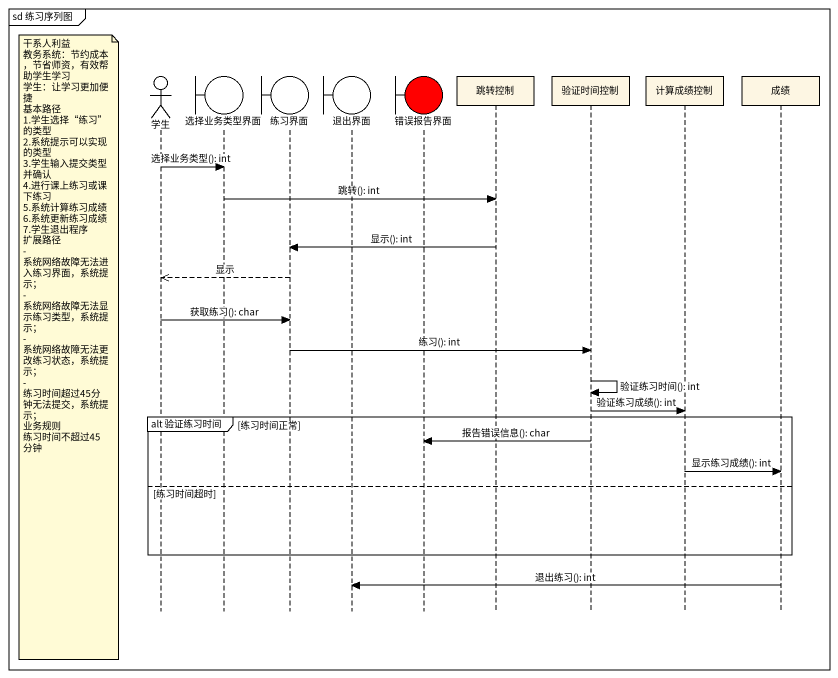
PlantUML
@startuml
mainframe sd 练习序列图
hide footbox
actor 学生
boundary 选择业务类型界面
boundary 练习界面
boundary 退出界面
boundary 错误报告界面 #FF0000
participant 跳转控制
participant 验证时间控制
participant 计算成绩控制
participant 成绩

学生 -> 选择业务类型界面 : 选择业务类型(): int
选择业务类型界面 -> 跳转控制 : 跳转(): int
跳转控制 -> 练习界面 : 显示(): int
练习界面 -->> 学生 : 显示
学生 -> 练习界面 : 获取练习(): char
note left of 学生
  干系人利益
  教务系统：节约成本，节省师资，有效帮助学生学习
  学生：让学习更加便捷
  基本路径
  1.学生选择“练习”的类型
  2.系统提示可以实现的类型
  3.学生输入提交类型并确认
  4.进行课上练习或课下练习
  5.系统计算练习成绩
  6.系统更新练习成绩
  7.学生退出程序
  扩展路径
  - 系统网络故障无法进入练习界面，系统提示；
  - 系统网络故障无法显示练习类型，系统提示；
  - 系统网络故障无法更改练习状态，系统提示；
  - 练习时间超过45分钟无法提交，系统提示；
  业务规则
  练习时间不超过45分钟
end note
练习界面 -> 验证时间控制 : 练习(): int
验证时间控制 -> 验证时间控制 : 验证练习时间(): int
验证时间控制 -> 计算成绩控制 : 验证练习成绩(): int
group alt 验证练习时间 [练习时间正常]
  验证时间控制 -> 错误报告界面 : 报告错误信息(): char
  计算成绩控制 -> 成绩 : 显示练习成绩(): int
else 练习时间超时
end
成绩 -> 退出界面 : 退出练习(): int
@enduml
